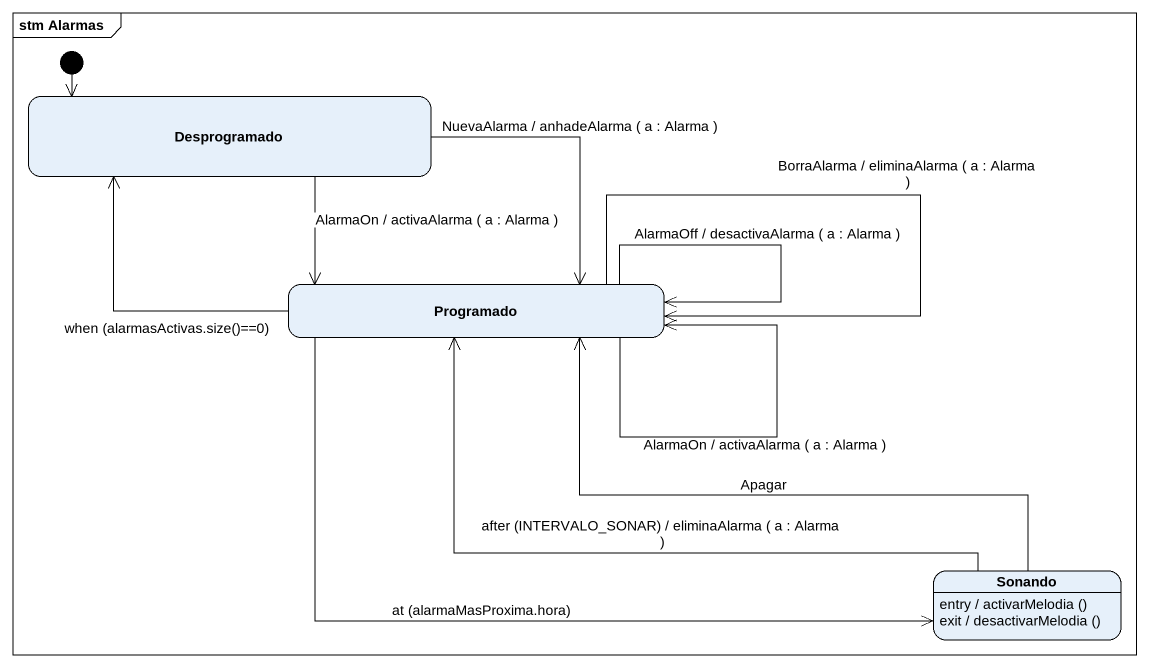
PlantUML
@startuml
mainframe stm Alarmas
hide empty description
state Desprogramado
state Programado
state Sonando
Sonando : entry / activarMelodia ()
Sonando : exit / desactivarMelodia ()
[*] -right-> Desprogramado
Desprogramado --> Programado : NuevaAlarma / anhadeAlarma ( a : Alarma )
Desprogramado --> Programado : AlarmaOn / activaAlarma ( a : Alarma )
Programado -up-> Desprogramado : when (alarmasActivas.size()==0)
Programado --> Programado : AlarmaOn / activaAlarma ( a : Alarma )
Programado --> Programado : AlarmaOff / desactivaAlarma ( a : Alarma )
Programado --> Programado : BorraAlarma / eliminaAlarma ( a : Alarma )
Programado -right-> Sonando : at (alarmaMasProxima.hora)
Sonando -left-> Programado : Apagar
Sonando -left-> Programado : after (INTERVALO_SONAR) / eliminaAlarma ( a : Alarma )
@enduml
